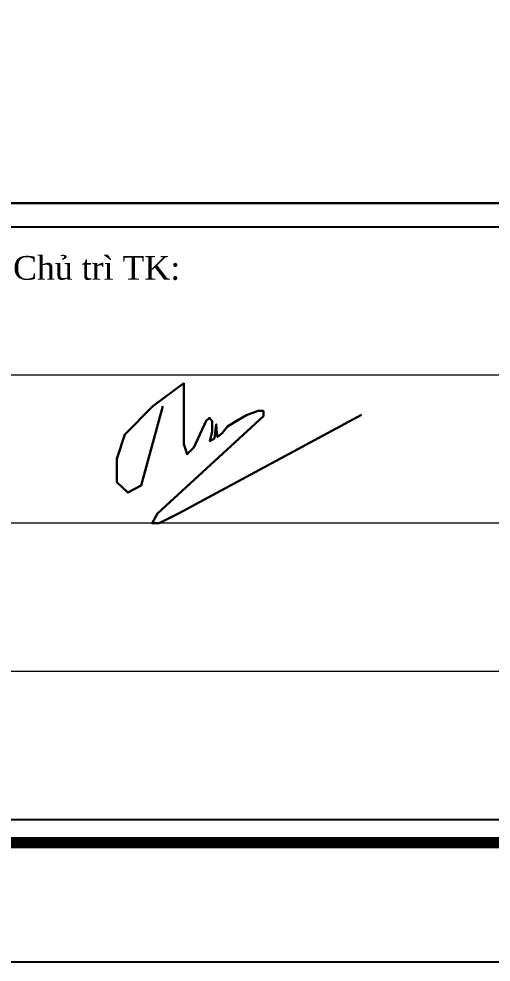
# Model space of a CAD drawing. Header units: inches. Extents: x 315041 to 662841, y -45540 to -35018.
# Drawn here: x 331638.7 to 331674.5, y -37110 to -37038.4 of the extents above; entities that cross this region are included whole.
import ezdxf

# ---------------------------------------------------------------- set-up
doc = ezdxf.new("R2010")
doc.units = ezdxf.units.IN
doc.header["$MEASUREMENT"] = 0
for name, color, linetype in [('1', 1, 'Continuous'), ('2', 2, 'Continuous'), ('7', 7, 'Continuous'), ('BAO KHUNG', 31, 'Continuous')]:
    doc.layers.add(name, color=color, linetype=linetype)
doc.layers.add('S-Hatch', color=8, linetype='Continuous', lineweight=9)
doc.styles.add('ST3', font='times.ttf', dxfattribs={"width": 0.8})

# ---------------------------------------------------------------- blocks, each defined once
blk = doc.blocks.new('A$C3be9bcc6')
at = {"layer": '1', "color": 5, "lineweight": 30}
blk.add_lwpolyline([(0.811, 8.889), (-0.844, 2.88), (-1.854, 2.329), (-2.682, 3.125), (-2.682, 4.901), (-2.07, 6.738), (0.045, 8.882), (2.404, 10.627), (2.404, 6.003), (2.647, 5.246), (3.152, 5.75), (4.089, 7.78), (4.365, 7.996), (4.546, 7.764), (4.546, 6.964), (4.378, 6.243), (4.725, 6.441), (4.87, 7.503), (4.912, 6.808), (4.964, 6.556), (5.303, 6.846), (5.707, 7.357), (6.262, 7.683), (7.157, 8.209), (8.048, 8.535), (8.448, 8.535), (8.448, 8.143), (0.405, 0.752), (0, 0), (0.54, 0), (2.007, 0.752), (15.875, 8.226)], dxfattribs=at)
blk = doc.blocks.new('A$C75D82031')
at = {"layer": '2', "color": 157, "linetype": 'Continuous'}
blk.add_lwpolyline([(0, 420), (594, 420), (594, 0), (0, 0)], close=True, dxfattribs=at)
at = {"layer": '7', "color": 147, "linetype": 'Continuous'}
blk.add_lwpolyline([(12.331, 57.61), (581.669, 57.61), (581.669, 409.19), (12.331, 409.19)], close=True, dxfattribs=at)
at = {"layer": 'BAO KHUNG', "color": 167, "linetype": 'Continuous', "const_width": 0.871}
blk.add_lwpolyline([(10.588, 9.067), (583.412, 9.067), (583.412, 410.933), (10.588, 410.933)], close=True, dxfattribs=at)
at = {"layer": 'BAO KHUNG', "color": 7}
for points in [[(144.951, 55.81), (285.801, 55.81), (285.801, 10.81), (144.951, 10.81)], [(211.893, 55.81), (474.138, 55.81), (474.138, 10.81), (211.893, 10.81)]]:
    blk.add_lwpolyline(points, close=True, dxfattribs=at)
at = {"layer": 'S-Hatch'}
for p, q in [((285.801, 44.56), (213.954, 44.56)), ((285.801, 33.31), (213.954, 33.31)), ((285.801, 22.06), (213.954, 22.06))]:
    blk.add_line(p, q, dxfattribs=at)
blk.add_blockref('A$C3be9bcc6', (257.324, 33.31))
at = {"layer": 'BAO KHUNG', "color": 7, "linetype": 'Continuous', "style": 'ST3'}
blk.add_text('PRESIDING DESIGNER- Chủ trì TK:', height=1.8, dxfattribs=at).set_placement((216.863, 51.797))

msp = doc.modelspace()

# ---------------------------------------------------------------- linework, layer by layer
at = {"color": 8}
msp.add_lwpolyline([(331403.7734, -36876.627), (331973.1113, -36876.627), (331973.1113, -37052.4169), (331403.7734, -37052.4169)], close=True, dxfattribs=at)

# ---------------------------------------------------------------- block references
at = {"color": 1}
msp.add_blockref('A$C75D82031', (331391.4423, -37110.027), dxfattribs=at)

doc.saveas('drawing.dxf')
